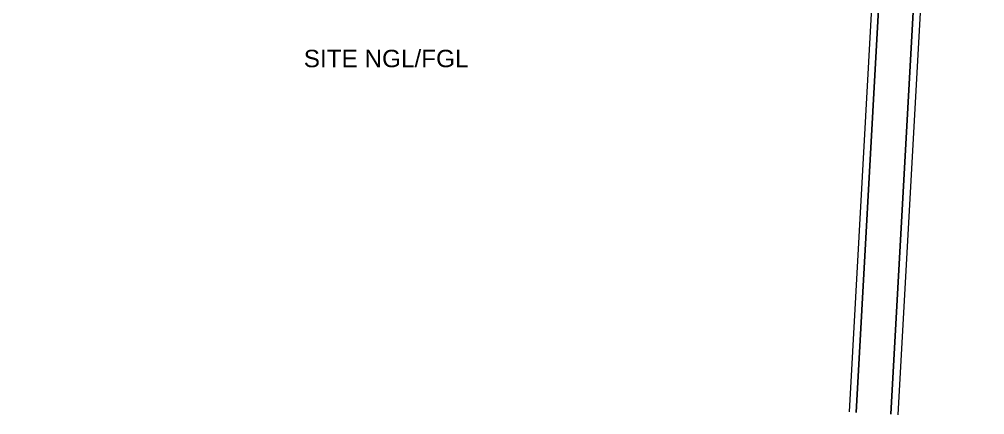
# Model space of a CAD drawing. Header units: metres. Extents: x 750 to 3116, y -341 to 1465.
# Drawn here: x 1571 to 1709.8, y 333.9 to 390.7 of the extents above; entities that cross this region are included whole.
import ezdxf

# ---------------------------------------------------------------- set-up
doc = ezdxf.new("R2010")
doc.units = ezdxf.units.M
doc.layers.add('Footpath', color=32, linetype='Continuous', lineweight=18)
doc.layers.add('Main Road', color=8, linetype='Continuous', lineweight=25)
doc.layers.add('Text', color=7, linetype='Continuous')
doc.styles.get("Standard").update_dxf_attribs({"font": 'arial.ttf'})

msp = doc.modelspace()

# ---------------------------------------------------------------- linework, layer by layer
at = {"layer": 'Footpath'}
for points in [[(1701.194, 399.406), (1700.723, 396.078), (1697.269, 333.92)], [(1693.558, 393.307), (1690.28, 334.309)]]:
    msp.add_lwpolyline(points, dxfattribs=at)
at = {"layer": 'Main Road'}
for points in [[(1546.788, 470.903), (1547.786, 470.836, -0.4140093), (1550.114, 468.177), (1548.248, 439.918), (1549.097, 418.734), (1548.865, 410.497, 0.4044519), (1554.023, 404.852), (1577.549, 403.399), (1623.99, 402.508), (1693.189, 393.792, -0.3939172), (1694.499, 392.22), (1691.278, 334.253)], [(1777.626, 394.272), (1701.121, 399.411, 0.3927893), (1700.064, 398.553), (1699.727, 396.176), (1696.27, 333.976)]]:
    msp.add_lwpolyline(points, format="xyb", dxfattribs=at)

# ---------------------------------------------------------------- texts
at = {"layer": 'Text', "color": 30, "true_color": 0xf26722, "insert": (1607.881, 386.358), "char_height": 2.5, "attachment_point": 1}
msp.add_mtext_dynamic_manual_height_columns('\\pi4.03433;SITE NGL/FGL', width=31.46395, gutter_width=0, heights=[8.606], dxfattribs=at)

doc.saveas('drawing.dxf')
